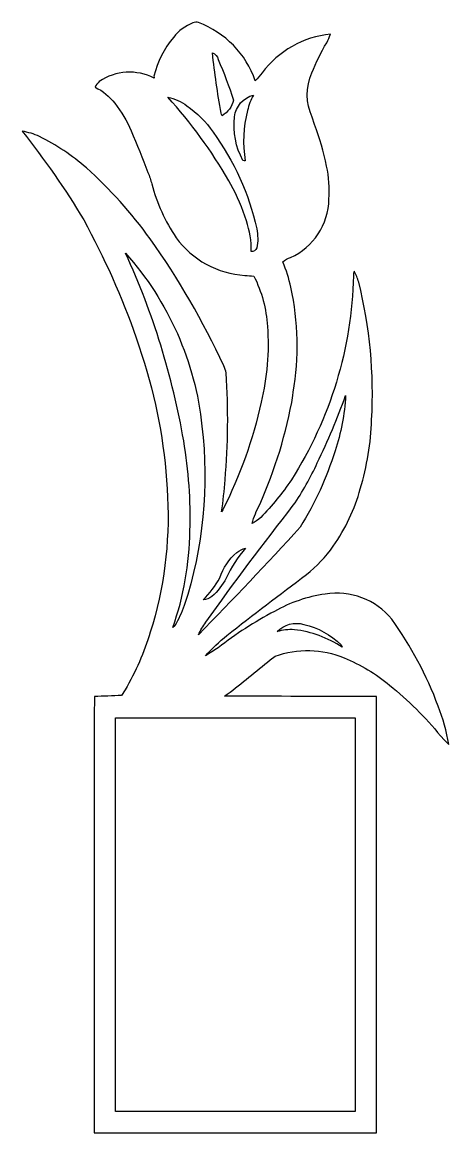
# Model space of a CAD drawing. Extents: x 0 to 3.8, y 0 to 9.89.
import ezdxf

# ---------------------------------------------------------------- set-up
doc = ezdxf.new("R2010")
doc.units = 0
doc.linetypes.add('0', pattern=[0])
doc.layers.add('1', color=7, linetype='0')

msp = doc.modelspace()

# ---------------------------------------------------------------- linework, layer by layer
at = {"layer": '1'}
for points in [[(0.641767, 0.71312), (0.6418, 0), (3.1551, 0, 0.000019), (3.155092, 3.88319, 0.001851), (1.800403, 3.88614), (1.82625, 3.90455, 0.008591), (2.20825, 4.21025), (2.2522, 4.2431, -0.192284), (2.865695, 4.227583, -0.081906), (3.271059, 3.985013, -0.051976), (3.724705, 3.53406), (3.761044, 3.495116), (3.79825, 3.457, 0.057407), (3.703868, 3.798847, 0.066967), (3.291338, 4.571923, 0.269314), (2.698289, 4.796418, 0.093134), (2.245286, 4.642946, 0.043532), (1.743338, 4.317999, -0.025826), (1.63155, 4.2471, -0.032949), (1.8221, 4.42765, -0.006615), (2.53018, 4.970392, 0.076852), (2.76912, 5.224298, 0.088156), (3.010255, 5.734517, 0.064986), (3.111017, 6.348986, 0.075456), (2.996714, 7.574369, 0.050131), (2.95625, 7.67115, 0.058072), (2.9485, 7.63025, -0.137608), (2.396942, 5.814749, -0.047762), (2.123322, 5.479072, -0.054865), (2.04725, 5.4245, -0.059709), (2.114487, 5.593386, 0.061012), (2.4111, 6.5656), (2.4133, 6.59305, 0.094016), (2.393293, 7.528326, 0.036155), (2.321484, 7.75368, -0.151013), (2.388613, 7.792424, 0.288974), (2.731195, 8.31226, 0.074094), (2.709414, 8.607154, 0.045018), (2.604, 8.97625), (2.58195, 9.04345, -0.221143), (2.580259, 9.436754, -0.043724), (2.711166, 9.706003, 0.030652), (2.7447, 9.782011, 0.208468), (2.136363, 9.438189, -0.012973), (2.075285, 9.367785, 0.22392), (1.569544, 9.884604, 0.212175), (1.520556, 9.88157, 0.140702), (1.348686, 9.754995, 0.122726), (1.17333, 9.406908, 0.064541), (1.175031, 9.389761, 0.276031), (0.686552, 9.360621, 0.108382), (0.648232, 9.309212, -0.125218), (0.823984, 9.166599, -0.076759), (0.968919, 8.921349, -0.015619), (1.118739, 8.550364, -0.049437), (1.153225, 8.448005, 0.081469), (1.370479, 7.969754, 0.22473), (1.982836, 7.633778, 0.017228), (2.062613, 7.628371, -0.103989), (2.183112, 7.179192, -0.080132), (2.126731, 6.504879, -0.064518), (1.785153, 5.546155), (1.779833, 5.537915), (1.7744, 5.52975, 0.02361), (1.80635, 5.813086, 0.038363), (1.815387, 6.765141, 0.074251), (1.794293, 6.828507, 0.046691), (1.139434, 7.95963, 0.051454), (0.570973, 8.592633, 0.061321), (0.154068, 8.871188, 0.064863), (0, 8.91765, -0.032294), (0.54755, 8.12935, -0.040081), (1.015515, 7.079179), (1.08859, 6.852891, -0.063793), (1.294995, 5.659196, -0.087314), (1.140695, 4.456889, -0.058771), (0.915513, 3.943418), (0.883883, 3.894193, -0.011118), (0.64291, 3.884841), (0.641191, 3.706294, -0.000207)], [(1.7449, 9.5577, -0.023193), (1.88135, 9.1934, -0.198983), (1.7803, 9.0561, -0.111751), (1.77155, 9.07915, -0.01731), (1.693128, 9.615021, -0.250396)], [(2.0386, 7.84685, 0.091636), (1.996246, 8.119409, 0.056708), (1.85725, 8.4425), (1.84055, 8.4772, 0.051188), (1.297, 9.22045, -0.11675), (1.465509, 9.143561, -0.093403), (1.698924, 8.910657, -0.101892), (2.089011, 8.04974, -0.091188), (2.089423, 7.878359, -0.351056)], [(1.8903, 9.0463, -0.309199), (2.059125, 9.239758, 0.078409), (2.006344, 9.101413, 0.107485), (1.98615, 8.6538, -0.268276), (1.96475, 8.6578, -0.151326)], [(1.43825, 6.1596, 0.064609), (0.92075, 7.8309, -0.157156), (1.60026, 6.292965, -0.109051), (1.443225, 4.694717, -0.046085), (1.3578, 4.51325), (1.34005, 4.49755, 0.082705), (1.493119, 5.361087, 0.049952)], [(1.635001, 4.54585, -0.010244), (2.414001, 5.587602, 0.043975), (2.62736, 5.964865, 0.027736), (2.88, 6.56515, -0.066935), (2.785156, 6.07077, -0.063072), (2.47585, 5.3931, -0.009752), (1.568301, 4.4351, -0.035851)], [(1.7607, 4.9418, -0.132623), (1.91025, 5.16765, -0.08648), (1.9894, 5.2054, 0.076817), (1.817011, 4.938332, -0.081062), (1.68935, 4.77435, -0.128568), (1.61045, 4.7442, 0.068623)], [(2.84925, 4.32265, 0.120385), (2.423021, 4.479328, 0.084965), (2.26905, 4.46265, -0.277703), (2.508196, 4.526587, -0.138676), (2.83915, 4.3443)]]:
    msp.add_lwpolyline(points, format="xyb", close=True, dxfattribs=at)
msp.add_lwpolyline([(2.964612, 3.693803), (2.964612, 0.190141), (0.832105, 0.190141), (0.832105, 3.693803)], close=True, dxfattribs=at)

doc.saveas('drawing.dxf')
